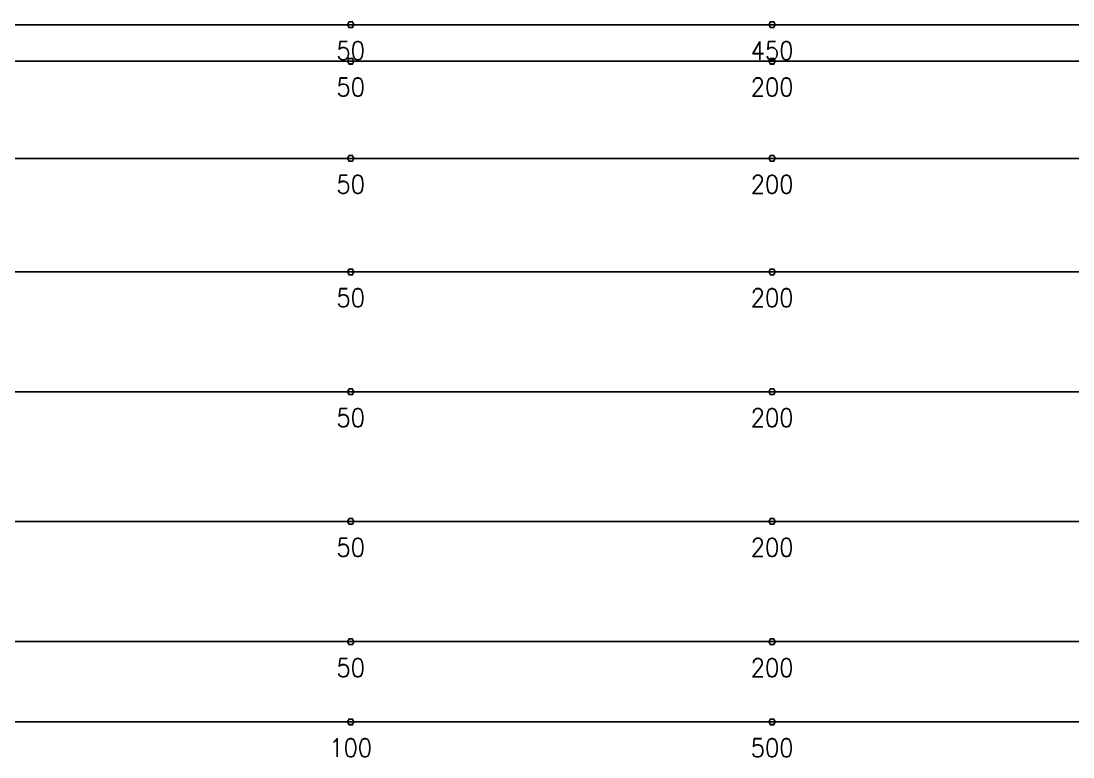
# Model space of a CAD drawing. Header units: millimetres. Extents: x 131629 to 589785, y -24154 to 45581.
# Drawn here: x 414582 to 427563, y 8714 to 17795 of the extents above; entities that cross this region are included whole.
import ezdxf
from ezdxf.enums import TextEntityAlignment as Align

# ---------------------------------------------------------------- set-up
doc = ezdxf.new("R2010")
doc.units = ezdxf.units.MM
doc.layers.get('0').update_dxf_attribs({"lineweight": 20})
doc.layers.add('ARES_TAG', color=3, linetype='Continuous')
doc.layers.add('NDC_S_TENDON', color=10, linetype='Continuous')
doc.layers.add('Current_plane_Column', color=7, linetype='Continuous', true_color=0x4b00ff)
doc.layers.add('NDC_S-TENDON', color=6, linetype='Continuous', lineweight=35)
doc.layers.add('NDC_S_ANNO', color=7, linetype='Continuous', lineweight=20)
doc.styles.add('ARES_ROMANS_0.36', font='romans.shx', dxfattribs={"width": 0.36, "bigfont": 'vns.shx'})
doc.styles.get("Standard").update_dxf_attribs({"font": 'arial.ttf'})

# ---------------------------------------------------------------- blocks, each defined once
blk = doc.blocks.new('*U642')
at = {"layer": 'NDC_S_TENDON'}
blk.add_line((5123, 0), (56672, 0), dxfattribs=at)
at = {"layer": 'ARES_TAG', "style": 'ARES_ROMANS_0.36', "width": 0.36}
blk.add_attdef('S3', text='', height=375, dxfattribs=at).set_placement((-10456, 0), align=Align.MIDDLE_CENTER)
blk = doc.blocks.new('*U626')
at = {"layer": 'NDC_S_TENDON'}
blk.add_line((5123, 0), (56672, 0), dxfattribs=at)
at = {"layer": 'ARES_TAG', "style": 'ARES_ROMANS_0.36', "width": 0.36}
blk.add_attdef('S3', text='', height=375, dxfattribs=at).set_placement((-9538, 0), align=Align.MIDDLE_CENTER)
blk = doc.blocks.new('*U623')
at = {"layer": 'NDC_S_TENDON'}
blk.add_line((5123, 0), (56672, 0), dxfattribs=at)
at = {"layer": 'ARES_TAG', "style": 'ARES_ROMANS_0.36', "width": 0.36}
blk.add_attdef('S3', text='', height=375, dxfattribs=at).set_placement((-10719, 0), align=Align.MIDDLE_CENTER)
blk = doc.blocks.new('*U621')
at = {"layer": 'NDC_S_TENDON'}
blk.add_line((-16450, 0), (25150, 0), dxfattribs=at)
at = {"layer": 'ARES_TAG', "style": 'ARES_ROMANS_0.36', "width": 0.36}
blk.add_attdef('S3', text='', height=375, rotation=6.4084, dxfattribs=at).set_placement((-31810, -1725), align=Align.MIDDLE_CENTER)
blk = doc.blocks.new('*U622')
at = {"layer": 'NDC_S_TENDON'}
blk.add_line((-16450, 0), (25150, 0), dxfattribs=at)
at = {"layer": 'ARES_TAG', "style": 'ARES_ROMANS_0.36', "width": 0.36}
blk.add_attdef('S3', text='', height=375, rotation=5.4684, dxfattribs=at).set_placement((-31836, -1473), align=Align.MIDDLE_CENTER)
blk = doc.blocks.new('TDX')
at = {"layer": 'NDC_S-TENDON', "linetype": 'Continuous'}
for points, elevation in [([(36090, 8250, 20, 20, 0), (36070, 8285, 20, 20, 0), (36030, 8285, 20, 20, 0), (36010, 8250, 20, 20, 0), (36030, 8215, 20, 20, 0), (36070, 8215, 20, 20, 0)], 2550), ([(36090, 8250, 20, 20, 0), (36070, 8285, 20, 20, 0), (36030, 8285, 20, 20, 0), (36010, 8250, 20, 20, 0), (36030, 8215, 20, 20, 0), (36070, 8215, 20, 20, 0)], 2550), ([(36090, 8249, 20, 20, 0), (36070, 8284, 20, 20, 0), (36030, 8284, 20, 20, 0), (36010, 8249, 20, 20, 0), (36030, 8214, 20, 20, 0), (36070, 8214, 20, 20, 0)], 1975), ([(36090, 8249, 20, 20, 0), (36070, 8284, 20, 20, 0), (36030, 8284, 20, 20, 0), (36010, 8249, 20, 20, 0), (36030, 8214, 20, 20, 0), (36070, 8214, 20, 20, 0)], 1975), ([(41290, 8250, 20, 20, 0), (41270, 8285, 20, 20, 0), (41230, 8285, 20, 20, 0), (41210, 8250, 20, 20, 0), (41230, 8215, 20, 20, 0), (41270, 8215, 20, 20, 0)], 2950), ([(41290, 8250, 20, 20, 0), (41270, 8285, 20, 20, 0), (41230, 8285, 20, 20, 0), (41210, 8250, 20, 20, 0), (41230, 8215, 20, 20, 0), (41270, 8215, 20, 20, 0)], 2950), ([(41290, 8250, 20, 20, 0), (41270, 8285, 20, 20, 0), (41230, 8285, 20, 20, 0), (41210, 8250, 20, 20, 0), (41230, 8215, 20, 20, 0), (41270, 8215, 20, 20, 0)], 2950), ([(41290, 8250, 20, 20, 0), (41270, 8285, 20, 20, 0), (41230, 8285, 20, 20, 0), (41210, 8250, 20, 20, 0), (41230, 8215, 20, 20, 0), (41270, 8215, 20, 20, 0)], 2950), ([(41290, 8249, 20, 20, 0), (41270, 8284, 20, 20, 0), (41230, 8284, 20, 20, 0), (41210, 8249, 20, 20, 0), (41230, 8214, 20, 20, 0), (41270, 8214, 20, 20, 0)], 2375), ([(41290, 8249, 20, 20, 0), (41270, 8284, 20, 20, 0), (41230, 8284, 20, 20, 0), (41210, 8249, 20, 20, 0), (41230, 8214, 20, 20, 0), (41270, 8214, 20, 20, 0)], 2375), ([(41290, 8249, 20, 20, 0), (41270, 8284, 20, 20, 0), (41230, 8284, 20, 20, 0), (41210, 8249, 20, 20, 0), (41230, 8214, 20, 20, 0), (41270, 8214, 20, 20, 0)], 2375), ([(41290, 8249, 20, 20, 0), (41270, 8284, 20, 20, 0), (41230, 8284, 20, 20, 0), (41210, 8249, 20, 20, 0), (41230, 8214, 20, 20, 0), (41270, 8214, 20, 20, 0)], 2375), ([(36090, 7800, 20, 20, 0), (36070, 7834, 20, 20, 0), (36030, 7834, 20, 20, 0), (36010, 7800, 20, 20, 0), (36030, 7765, 20, 20, 0), (36070, 7765, 20, 20, 0)], 2800), ([(36090, 7800, 20, 20, 0), (36070, 7834, 20, 20, 0), (36030, 7834, 20, 20, 0), (36010, 7800, 20, 20, 0), (36030, 7765, 20, 20, 0), (36070, 7765, 20, 20, 0)], 2800), ([(36090, 7799, 20, 20, 0), (36070, 7833, 20, 20, 0), (36030, 7833, 20, 20, 0), (36010, 7799, 20, 20, 0), (36030, 7764, 20, 20, 0), (36070, 7764, 20, 20, 0)], 2225), ([(36090, 7799, 20, 20, 0), (36070, 7833, 20, 20, 0), (36030, 7833, 20, 20, 0), (36010, 7799, 20, 20, 0), (36030, 7764, 20, 20, 0), (36070, 7764, 20, 20, 0)], 2225), ([(41290, 7800, 20, 20, 0), (41270, 7834, 20, 20, 0), (41230, 7834, 20, 20, 0), (41210, 7800, 20, 20, 0), (41230, 7765, 20, 20, 0), (41270, 7765, 20, 20, 0)], 2950), ([(41290, 7800, 20, 20, 0), (41270, 7834, 20, 20, 0), (41230, 7834, 20, 20, 0), (41210, 7800, 20, 20, 0), (41230, 7765, 20, 20, 0), (41270, 7765, 20, 20, 0)], 2950), ([(41290, 7800, 20, 20, 0), (41270, 7834, 20, 20, 0), (41230, 7834, 20, 20, 0), (41210, 7800, 20, 20, 0), (41230, 7765, 20, 20, 0), (41270, 7765, 20, 20, 0)], 2950), ([(41290, 7800, 20, 20, 0), (41270, 7834, 20, 20, 0), (41230, 7834, 20, 20, 0), (41210, 7800, 20, 20, 0), (41230, 7765, 20, 20, 0), (41270, 7765, 20, 20, 0)], 2950), ([(41290, 7799, 20, 20, 0), (41270, 7833, 20, 20, 0), (41230, 7833, 20, 20, 0), (41210, 7799, 20, 20, 0), (41230, 7764, 20, 20, 0), (41270, 7764, 20, 20, 0)], 2375), ([(41290, 7799, 20, 20, 0), (41270, 7833, 20, 20, 0), (41230, 7833, 20, 20, 0), (41210, 7799, 20, 20, 0), (41230, 7764, 20, 20, 0), (41270, 7764, 20, 20, 0)], 2375), ([(41290, 7799, 20, 20, 0), (41270, 7833, 20, 20, 0), (41230, 7833, 20, 20, 0), (41210, 7799, 20, 20, 0), (41230, 7764, 20, 20, 0), (41270, 7764, 20, 20, 0)], 2375), ([(41290, 7799, 20, 20, 0), (41270, 7833, 20, 20, 0), (41230, 7833, 20, 20, 0), (41210, 7799, 20, 20, 0), (41230, 7764, 20, 20, 0), (41270, 7764, 20, 20, 0)], 2375), ([(36090, 6600, 20, 20, 0), (36070, 6635, 20, 20, 0), (36030, 6635, 20, 20, 0), (36010, 6600, 20, 20, 0), (36030, 6565, 20, 20, 0), (36070, 6565, 20, 20, 0)], 2800), ([(36090, 6600, 20, 20, 0), (36070, 6635, 20, 20, 0), (36030, 6635, 20, 20, 0), (36010, 6600, 20, 20, 0), (36030, 6565, 20, 20, 0), (36070, 6565, 20, 20, 0)], 2800), ([(36090, 6599, 20, 20, 0), (36070, 6634, 20, 20, 0), (36030, 6634, 20, 20, 0), (36010, 6599, 20, 20, 0), (36030, 6564, 20, 20, 0), (36070, 6564, 20, 20, 0)], 2225), ([(36090, 6599, 20, 20, 0), (36070, 6634, 20, 20, 0), (36030, 6634, 20, 20, 0), (36010, 6599, 20, 20, 0), (36030, 6564, 20, 20, 0), (36070, 6564, 20, 20, 0)], 2225), ([(41290, 6600, 20, 20, 0), (41270, 6635, 20, 20, 0), (41230, 6635, 20, 20, 0), (41210, 6600, 20, 20, 0), (41230, 6565, 20, 20, 0), (41270, 6565, 20, 20, 0)], 2950), ([(41290, 6600, 20, 20, 0), (41270, 6635, 20, 20, 0), (41230, 6635, 20, 20, 0), (41210, 6600, 20, 20, 0), (41230, 6565, 20, 20, 0), (41270, 6565, 20, 20, 0)], 2950), ([(41290, 6600, 20, 20, 0), (41270, 6635, 20, 20, 0), (41230, 6635, 20, 20, 0), (41210, 6600, 20, 20, 0), (41230, 6565, 20, 20, 0), (41270, 6565, 20, 20, 0)], 2950), ([(41290, 6600, 20, 20, 0), (41270, 6635, 20, 20, 0), (41230, 6635, 20, 20, 0), (41210, 6600, 20, 20, 0), (41230, 6565, 20, 20, 0), (41270, 6565, 20, 20, 0)], 2950), ([(41290, 6599, 20, 20, 0), (41270, 6634, 20, 20, 0), (41230, 6634, 20, 20, 0), (41210, 6599, 20, 20, 0), (41230, 6564, 20, 20, 0), (41270, 6564, 20, 20, 0)], 2375), ([(41290, 6599, 20, 20, 0), (41270, 6634, 20, 20, 0), (41230, 6634, 20, 20, 0), (41210, 6599, 20, 20, 0), (41230, 6564, 20, 20, 0), (41270, 6564, 20, 20, 0)], 2375), ([(41290, 6599, 20, 20, 0), (41270, 6634, 20, 20, 0), (41230, 6634, 20, 20, 0), (41210, 6599, 20, 20, 0), (41230, 6564, 20, 20, 0), (41270, 6564, 20, 20, 0)], 2375), ([(41290, 6599, 20, 20, 0), (41270, 6634, 20, 20, 0), (41230, 6634, 20, 20, 0), (41210, 6599, 20, 20, 0), (41230, 6564, 20, 20, 0), (41270, 6564, 20, 20, 0)], 2375), ([(36090, 5200, 20, 20, 0), (36070, 5235, 20, 20, 0), (36030, 5235, 20, 20, 0), (36010, 5200, 20, 20, 0), (36030, 5165, 20, 20, 0), (36070, 5165, 20, 20, 0)], 2800), ([(36090, 5200, 20, 20, 0), (36070, 5235, 20, 20, 0), (36030, 5235, 20, 20, 0), (36010, 5200, 20, 20, 0), (36030, 5165, 20, 20, 0), (36070, 5165, 20, 20, 0)], 2800), ([(36090, 5199, 20, 20, 0), (36070, 5234, 20, 20, 0), (36030, 5234, 20, 20, 0), (36010, 5199, 20, 20, 0), (36030, 5164, 20, 20, 0), (36070, 5164, 20, 20, 0)], 2225), ([(36090, 5199, 20, 20, 0), (36070, 5234, 20, 20, 0), (36030, 5234, 20, 20, 0), (36010, 5199, 20, 20, 0), (36030, 5164, 20, 20, 0), (36070, 5164, 20, 20, 0)], 2225), ([(41290, 5200, 20, 20, 0), (41270, 5235, 20, 20, 0), (41230, 5235, 20, 20, 0), (41210, 5200, 20, 20, 0), (41230, 5165, 20, 20, 0), (41270, 5165, 20, 20, 0)], 2950), ([(41290, 5200, 20, 20, 0), (41270, 5235, 20, 20, 0), (41230, 5235, 20, 20, 0), (41210, 5200, 20, 20, 0), (41230, 5165, 20, 20, 0), (41270, 5165, 20, 20, 0)], 2950), ([(41290, 5200, 20, 20, 0), (41270, 5235, 20, 20, 0), (41230, 5235, 20, 20, 0), (41210, 5200, 20, 20, 0), (41230, 5165, 20, 20, 0), (41270, 5165, 20, 20, 0)], 2950), ([(41290, 5200, 20, 20, 0), (41270, 5235, 20, 20, 0), (41230, 5235, 20, 20, 0), (41210, 5200, 20, 20, 0), (41230, 5165, 20, 20, 0), (41270, 5165, 20, 20, 0)], 2950), ([(41290, 5199, 20, 20, 0), (41270, 5234, 20, 20, 0), (41230, 5234, 20, 20, 0), (41210, 5199, 20, 20, 0), (41230, 5164, 20, 20, 0), (41270, 5164, 20, 20, 0)], 2375), ([(41290, 5199, 20, 20, 0), (41270, 5234, 20, 20, 0), (41230, 5234, 20, 20, 0), (41210, 5199, 20, 20, 0), (41230, 5164, 20, 20, 0), (41270, 5164, 20, 20, 0)], 2375), ([(41290, 5199, 20, 20, 0), (41270, 5234, 20, 20, 0), (41230, 5234, 20, 20, 0), (41210, 5199, 20, 20, 0), (41230, 5164, 20, 20, 0), (41270, 5164, 20, 20, 0)], 2375), ([(41290, 5199, 20, 20, 0), (41270, 5234, 20, 20, 0), (41230, 5234, 20, 20, 0), (41210, 5199, 20, 20, 0), (41230, 5164, 20, 20, 0), (41270, 5164, 20, 20, 0)], 2375), ([(36090, 3720, 20, 20, 0), (36070, 3755, 20, 20, 0), (36030, 3755, 20, 20, 0), (36010, 3720, 20, 20, 0), (36030, 3685, 20, 20, 0), (36070, 3685, 20, 20, 0)], 2800), ([(36090, 3720, 20, 20, 0), (36070, 3755, 20, 20, 0), (36030, 3755, 20, 20, 0), (36010, 3720, 20, 20, 0), (36030, 3685, 20, 20, 0), (36070, 3685, 20, 20, 0)], 2800), ([(41290, 3720, 20, 20, 0), (41270, 3755, 20, 20, 0), (41230, 3755, 20, 20, 0), (41210, 3720, 20, 20, 0), (41230, 3685, 20, 20, 0), (41270, 3685, 20, 20, 0)], 2950), ([(41290, 3720, 20, 20, 0), (41270, 3755, 20, 20, 0), (41230, 3755, 20, 20, 0), (41210, 3720, 20, 20, 0), (41230, 3685, 20, 20, 0), (41270, 3685, 20, 20, 0)], 2950), ([(41290, 3720, 20, 20, 0), (41270, 3755, 20, 20, 0), (41230, 3755, 20, 20, 0), (41210, 3720, 20, 20, 0), (41230, 3685, 20, 20, 0), (41270, 3685, 20, 20, 0)], 2950), ([(41290, 3720, 20, 20, 0), (41270, 3755, 20, 20, 0), (41230, 3755, 20, 20, 0), (41210, 3720, 20, 20, 0), (41230, 3685, 20, 20, 0), (41270, 3685, 20, 20, 0)], 2950), ([(36090, 3719, 20, 20, 0), (36070, 3754, 20, 20, 0), (36030, 3754, 20, 20, 0), (36010, 3719, 20, 20, 0), (36030, 3684, 20, 20, 0), (36070, 3684, 20, 20, 0)], 2225), ([(36090, 3719, 20, 20, 0), (36070, 3754, 20, 20, 0), (36030, 3754, 20, 20, 0), (36010, 3719, 20, 20, 0), (36030, 3684, 20, 20, 0), (36070, 3684, 20, 20, 0)], 2225), ([(41290, 3719, 20, 20, 0), (41270, 3754, 20, 20, 0), (41230, 3754, 20, 20, 0), (41210, 3719, 20, 20, 0), (41230, 3684, 20, 20, 0), (41270, 3684, 20, 20, 0)], 2375), ([(41290, 3719, 20, 20, 0), (41270, 3754, 20, 20, 0), (41230, 3754, 20, 20, 0), (41210, 3719, 20, 20, 0), (41230, 3684, 20, 20, 0), (41270, 3684, 20, 20, 0)], 2375), ([(41290, 3719, 20, 20, 0), (41270, 3754, 20, 20, 0), (41230, 3754, 20, 20, 0), (41210, 3719, 20, 20, 0), (41230, 3684, 20, 20, 0), (41270, 3684, 20, 20, 0)], 2375), ([(41290, 3719, 20, 20, 0), (41270, 3754, 20, 20, 0), (41230, 3754, 20, 20, 0), (41210, 3719, 20, 20, 0), (41230, 3684, 20, 20, 0), (41270, 3684, 20, 20, 0)], 2375), ([(36090, 2120, 20, 20, 0), (36070, 2155, 20, 20, 0), (36030, 2155, 20, 20, 0), (36010, 2120, 20, 20, 0), (36030, 2085, 20, 20, 0), (36070, 2085, 20, 20, 0)], 2800), ([(36090, 2120, 20, 20, 0), (36070, 2155, 20, 20, 0), (36030, 2155, 20, 20, 0), (36010, 2120, 20, 20, 0), (36030, 2085, 20, 20, 0), (36070, 2085, 20, 20, 0)], 2800), ([(36090, 2119, 20, 20, 0), (36070, 2154, 20, 20, 0), (36030, 2154, 20, 20, 0), (36010, 2119, 20, 20, 0), (36030, 2084, 20, 20, 0), (36070, 2084, 20, 20, 0)], 2225), ([(36090, 2119, 20, 20, 0), (36070, 2154, 20, 20, 0), (36030, 2154, 20, 20, 0), (36010, 2119, 20, 20, 0), (36030, 2084, 20, 20, 0), (36070, 2084, 20, 20, 0)], 2225), ([(41290, 2120, 20, 20, 0), (41270, 2155, 20, 20, 0), (41230, 2155, 20, 20, 0), (41210, 2120, 20, 20, 0), (41230, 2085, 20, 20, 0), (41270, 2085, 20, 20, 0)], 2950), ([(41290, 2120, 20, 20, 0), (41270, 2155, 20, 20, 0), (41230, 2155, 20, 20, 0), (41210, 2120, 20, 20, 0), (41230, 2085, 20, 20, 0), (41270, 2085, 20, 20, 0)], 2950), ([(41290, 2120, 20, 20, 0), (41270, 2155, 20, 20, 0), (41230, 2155, 20, 20, 0), (41210, 2120, 20, 20, 0), (41230, 2085, 20, 20, 0), (41270, 2085, 20, 20, 0)], 2950), ([(41290, 2120, 20, 20, 0), (41270, 2155, 20, 20, 0), (41230, 2155, 20, 20, 0), (41210, 2120, 20, 20, 0), (41230, 2085, 20, 20, 0), (41270, 2085, 20, 20, 0)], 2950), ([(41290, 2119, 20, 20, 0), (41270, 2154, 20, 20, 0), (41230, 2154, 20, 20, 0), (41210, 2119, 20, 20, 0), (41230, 2084, 20, 20, 0), (41270, 2084, 20, 20, 0)], 2375), ([(41290, 2119, 20, 20, 0), (41270, 2154, 20, 20, 0), (41230, 2154, 20, 20, 0), (41210, 2119, 20, 20, 0), (41230, 2084, 20, 20, 0), (41270, 2084, 20, 20, 0)], 2375), ([(41290, 2119, 20, 20, 0), (41270, 2154, 20, 20, 0), (41230, 2154, 20, 20, 0), (41210, 2119, 20, 20, 0), (41230, 2084, 20, 20, 0), (41270, 2084, 20, 20, 0)], 2375), ([(41290, 2119, 20, 20, 0), (41270, 2154, 20, 20, 0), (41230, 2154, 20, 20, 0), (41210, 2119, 20, 20, 0), (41230, 2084, 20, 20, 0), (41270, 2084, 20, 20, 0)], 2375), ([(36090, 635, 20, 20, 0), (36070, 670, 20, 20, 0), (36030, 670, 20, 20, 0), (36010, 635, 20, 20, 0), (36030, 601, 20, 20, 0), (36070, 601, 20, 20, 0)], 2800), ([(36090, 635, 20, 20, 0), (36070, 670, 20, 20, 0), (36030, 670, 20, 20, 0), (36010, 635, 20, 20, 0), (36030, 601, 20, 20, 0), (36070, 601, 20, 20, 0)], 2800), ([(36090, 634, 20, 20, 0), (36070, 669, 20, 20, 0), (36030, 669, 20, 20, 0), (36010, 634, 20, 20, 0), (36030, 599, 20, 20, 0), (36070, 599, 20, 20, 0)], 2225), ([(36090, 634, 20, 20, 0), (36070, 669, 20, 20, 0), (36030, 669, 20, 20, 0), (36010, 634, 20, 20, 0), (36030, 599, 20, 20, 0), (36070, 599, 20, 20, 0)], 2225), ([(41290, 635, 20, 20, 0), (41270, 670, 20, 20, 0), (41230, 670, 20, 20, 0), (41210, 635, 20, 20, 0), (41230, 601, 20, 20, 0), (41270, 601, 20, 20, 0)], 2950), ([(41290, 635, 20, 20, 0), (41270, 670, 20, 20, 0), (41230, 670, 20, 20, 0), (41210, 635, 20, 20, 0), (41230, 601, 20, 20, 0), (41270, 601, 20, 20, 0)], 2950), ([(41290, 635, 20, 20, 0), (41270, 670, 20, 20, 0), (41230, 670, 20, 20, 0), (41210, 635, 20, 20, 0), (41230, 601, 20, 20, 0), (41270, 601, 20, 20, 0)], 2950), ([(41290, 635, 20, 20, 0), (41270, 670, 20, 20, 0), (41230, 670, 20, 20, 0), (41210, 635, 20, 20, 0), (41230, 601, 20, 20, 0), (41270, 601, 20, 20, 0)], 2950), ([(41290, 634, 20, 20, 0), (41270, 669, 20, 20, 0), (41230, 669, 20, 20, 0), (41210, 634, 20, 20, 0), (41230, 599, 20, 20, 0), (41270, 599, 20, 20, 0)], 2375), ([(41290, 634, 20, 20, 0), (41270, 669, 20, 20, 0), (41230, 669, 20, 20, 0), (41210, 634, 20, 20, 0), (41230, 599, 20, 20, 0), (41270, 599, 20, 20, 0)], 2375), ([(41290, 634, 20, 20, 0), (41270, 669, 20, 20, 0), (41230, 669, 20, 20, 0), (41210, 634, 20, 20, 0), (41230, 599, 20, 20, 0), (41270, 599, 20, 20, 0)], 2375), ([(41290, 634, 20, 20, 0), (41270, 669, 20, 20, 0), (41230, 669, 20, 20, 0), (41210, 634, 20, 20, 0), (41230, 599, 20, 20, 0), (41270, 599, 20, 20, 0)], 2375), ([(36090, -353, 20, 20, 0), (36070, -318, 20, 20, 0), (36030, -318, 20, 20, 0), (36010, -353, 20, 20, 0), (36030, -387, 20, 20, 0), (36070, -387, 20, 20, 0)], 2500), ([(36090, -353, 20, 20, 0), (36070, -318, 20, 20, 0), (36030, -318, 20, 20, 0), (36010, -353, 20, 20, 0), (36030, -387, 20, 20, 0), (36070, -387, 20, 20, 0)], 2500), ([(36090, -354, 20, 20, 0), (36070, -319, 20, 20, 0), (36030, -319, 20, 20, 0), (36010, -354, 20, 20, 0), (36030, -389, 20, 20, 0), (36070, -389, 20, 20, 0)], 1925), ([(36090, -354, 20, 20, 0), (36070, -319, 20, 20, 0), (36030, -319, 20, 20, 0), (36010, -354, 20, 20, 0), (36030, -389, 20, 20, 0), (36070, -389, 20, 20, 0)], 1925), ([(41290, -353, 20, 20, 0), (41270, -318, 20, 20, 0), (41230, -318, 20, 20, 0), (41210, -353, 20, 20, 0), (41230, -387, 20, 20, 0), (41270, -387, 20, 20, 0)], 2900), ([(41290, -353, 20, 20, 0), (41270, -318, 20, 20, 0), (41230, -318, 20, 20, 0), (41210, -353, 20, 20, 0), (41230, -387, 20, 20, 0), (41270, -387, 20, 20, 0)], 2900), ([(41290, -353, 20, 20, 0), (41270, -318, 20, 20, 0), (41230, -318, 20, 20, 0), (41210, -353, 20, 20, 0), (41230, -387, 20, 20, 0), (41270, -387, 20, 20, 0)], 2900), ([(41290, -353, 20, 20, 0), (41270, -318, 20, 20, 0), (41230, -318, 20, 20, 0), (41210, -353, 20, 20, 0), (41230, -387, 20, 20, 0), (41270, -387, 20, 20, 0)], 2900), ([(41290, -354, 20, 20, 0), (41270, -319, 20, 20, 0), (41230, -319, 20, 20, 0), (41210, -354, 20, 20, 0), (41230, -389, 20, 20, 0), (41270, -389, 20, 20, 0)], 2325), ([(41290, -354, 20, 20, 0), (41270, -319, 20, 20, 0), (41230, -319, 20, 20, 0), (41210, -354, 20, 20, 0), (41230, -389, 20, 20, 0), (41270, -389, 20, 20, 0)], 2325), ([(41290, -354, 20, 20, 0), (41270, -319, 20, 20, 0), (41230, -319, 20, 20, 0), (41210, -354, 20, 20, 0), (41230, -389, 20, 20, 0), (41270, -389, 20, 20, 0)], 2325), ([(41290, -354, 20, 20, 0), (41270, -319, 20, 20, 0), (41230, -319, 20, 20, 0), (41210, -354, 20, 20, 0), (41230, -389, 20, 20, 0), (41270, -389, 20, 20, 0)], 2325)]:
    blk.add_lwpolyline(points, format="xyseb", close=True, dxfattribs=dict(at, elevation=elevation))
for name, p in [('*U642', (4226, 8249, 2098)), ('*U626', (4209, 7799, 2228)), ('*U626', (4209, 6599, 2228)), ('*U626', (4209, 5199, 2228)), ('*U626', (4209, 3719, 2228)), ('*U623', (4209, 2119, 2228))]:
    blk.add_blockref(name, p)
at = {"xscale": -1, "rotation": 180}
for name, p in [('*U622', (26500, 637, 2124)), ('*U621', (26500, -354, 1933))]:
    blk.add_blockref(name, p, dxfattribs=at)
at = {"layer": 'NDC_S_ANNO', "linetype": 'Continuous', "char_height": 225, "attachment_point": 5, "line_spacing_factor": 0.75}
for s, insert in [('\\FSTANDARD.shx;50', (36050, 7930, 2550)), ('\\FSTANDARD.shx;50', (36050, 7929, 1975)), ('\\FSTANDARD.shx;450', (41250, 7930, 2950)), ('\\FSTANDARD.shx;450', (41250, 7929, 2375)), ('\\FSTANDARD.shx;50', (36050, 7480, 2800)), ('\\FSTANDARD.shx;50', (36050, 7479, 2225)), ('\\FSTANDARD.shx;200', (41250, 7480, 2950)), ('\\FSTANDARD.shx;200', (41250, 7479, 2375)), ('\\FSTANDARD.shx;50', (36050, 6280, 2800)), ('\\FSTANDARD.shx;50', (36050, 6279, 2225)), ('\\FSTANDARD.shx;200', (41250, 6280, 2950)), ('\\FSTANDARD.shx;200', (41250, 6279, 2375)), ('\\FSTANDARD.shx;50', (36050, 4880, 2800)), ('\\FSTANDARD.shx;50', (36050, 4879, 2225)), ('\\FSTANDARD.shx;200', (41250, 4880, 2950)), ('\\FSTANDARD.shx;200', (41250, 4879, 2375)), ('\\FSTANDARD.shx;50', (36050, 3400, 2800)), ('\\FSTANDARD.shx;50', (36050, 3399, 2225)), ('\\FSTANDARD.shx;200', (41250, 3400, 2950)), ('\\FSTANDARD.shx;200', (41250, 3399, 2375)), ('\\FSTANDARD.shx;50', (36050, 1800, 2800)), ('\\FSTANDARD.shx;50', (36050, 1799, 2225)), ('\\FSTANDARD.shx;200', (41250, 1800, 2950)), ('\\FSTANDARD.shx;200', (41250, 1799, 2375)), ('\\FSTANDARD.shx;50', (36050, 315, 2800)), ('\\FSTANDARD.shx;50', (36050, 314, 2225)), ('\\FSTANDARD.shx;100', (36050, -673, 2500)), ('\\FSTANDARD.shx;100', (36050, -674, 1925))]:
    blk.add_mtext(s, dxfattribs=dict(at, insert=insert))
at = {"layer": 'NDC_S_ANNO', "linetype": 'Continuous', "char_height": 225, "attachment_point": 5, "rotation": 0.0155, "line_spacing_factor": 0.75}
for s, insert in [('\\FSTANDARD.shx;200', (41250, 315, 2950)), ('\\FSTANDARD.shx;200', (41250, 314, 2375)), ('\\FSTANDARD.shx;500', (41250, -673, 2900)), ('\\FSTANDARD.shx;500', (41250, -674, 2325))]:
    blk.add_mtext(s, dxfattribs=dict(at, insert=insert))

msp = doc.modelspace()

# ---------------------------------------------------------------- block references
at = {"layer": 'Current_plane_Column'}
msp.add_blockref('TDX', (382600, 9500), dxfattribs=at)

doc.saveas('drawing.dxf')
